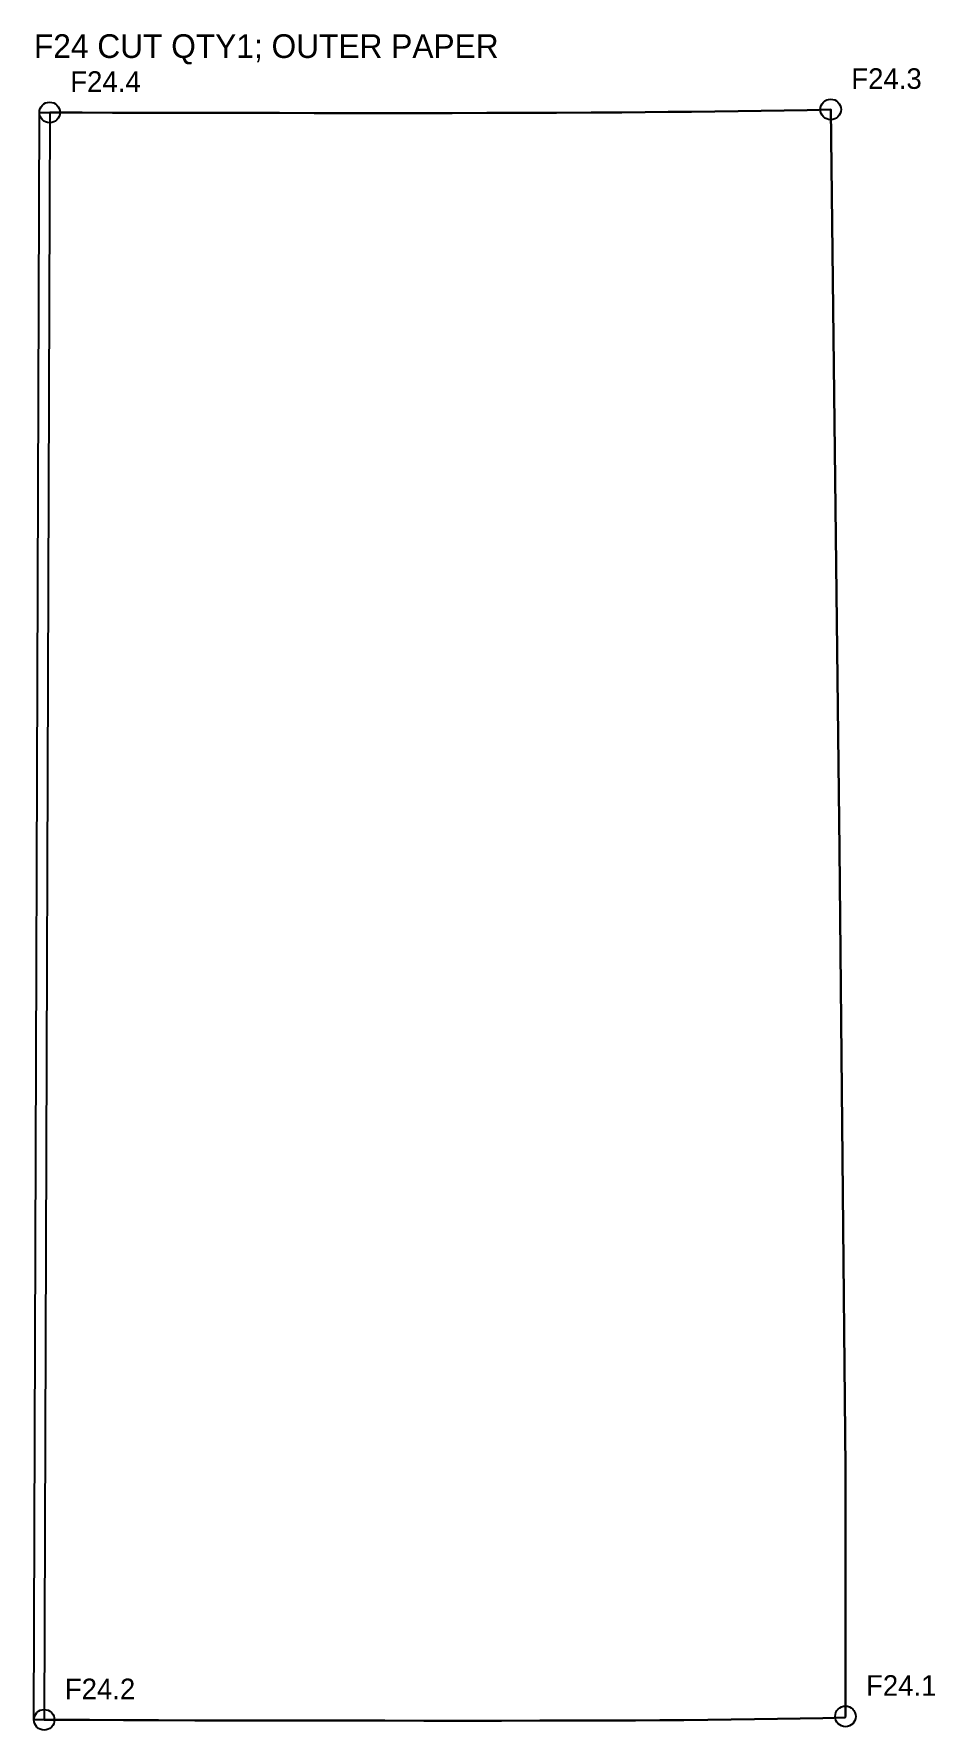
# Model space of a CAD drawing. Header units: millimetres. Extents: x 5 to 92, y 4 to 169.
import ezdxf

# ---------------------------------------------------------------- set-up
doc = ezdxf.new("R2010")
doc.units = ezdxf.units.MM
for name, color, linetype in [('CUT', 7, 'Continuous'), ('LABEL', 3, 'Continuous'), ('REFERENCE', 5, 'Continuous')]:
    doc.layers.add(name, color=color, linetype=linetype)

msp = doc.modelspace()

# ---------------------------------------------------------------- linework, layer by layer
at = {"layer": 'CUT'}
msp.add_lwpolyline([(6.53, 161.09), (8.11, 161.08), (9.68, 161.08), (12.64, 161.07), (15.59, 161.06), (18.73, 161.06), (22.08, 161.05), (25.45, 161.04), (28.84, 161.04), (32.21, 161.03), (35.57, 161.03), (38.92, 161.03), (42.26, 161.03), (45.61, 161.03), (48.98, 161.04), (52.36, 161.05), (55.74, 161.06), (59.11, 161.08), (62.09, 161.1), (64.34, 161.12), (66.58, 161.14), (68.84, 161.16), (71.1, 161.19), (73.36, 161.22), (75.6, 161.25), (77.84, 161.29), (80.09, 161.33), (82.36, 161.38), (83.21, 89.6), (83.79, 29.56), (83.79, 5.42), (83.78, 5.37), (83.77, 5.33), (83.76, 5.3), (81.58, 5.25), (79.38, 5.21), (77.18, 5.18), (74.95, 5.15), (72.7, 5.12), (70.42, 5.1), (68.11, 5.07), (65.77, 5.06), (63.41, 5.04), (61.02, 5.03), (57.8, 5.02), (54.12, 5.01), (50.39, 5), (46.64, 5), (42.86, 5), (39.08, 5.01), (35.31, 5.01), (31.57, 5.02), (27.86, 5.02), (24.2, 5.03), (20.61, 5.04), (17.1, 5.05), (13.69, 5.07), (10.39, 5.08), (8.16, 5.09), (6, 5.09), (5, 5.1), (5.53, 161.09)], close=True, dxfattribs=at)
at = {"layer": 'REFERENCE'}
msp.add_lwpolyline([(83.76, 5.3), (83.77, 5.33), (83.78, 5.37), (83.79, 5.42), (83.79, 29.56), (83.21, 89.6), (82.36, 161.38), (80.09, 161.33), (77.84, 161.29), (75.6, 161.25), (73.36, 161.22), (71.1, 161.19), (68.84, 161.16), (66.58, 161.14), (64.34, 161.12), (62.09, 161.1), (59.11, 161.08), (55.74, 161.06), (52.36, 161.05), (48.98, 161.04), (45.61, 161.03), (42.26, 161.03), (38.92, 161.03), (35.57, 161.03), (32.21, 161.03), (28.84, 161.04), (25.45, 161.04), (22.08, 161.05), (18.73, 161.06), (15.59, 161.06), (12.64, 161.07), (9.68, 161.08), (8.11, 161.08), (6.53, 161.09), (6, 5.09), (8.16, 5.09), (10.39, 5.08), (13.69, 5.07), (17.1, 5.05), (20.61, 5.04), (24.2, 5.03), (27.86, 5.02), (31.57, 5.02), (35.31, 5.01), (39.08, 5.01), (42.86, 5), (46.64, 5), (50.39, 5), (54.12, 5.01), (57.8, 5.02), (61.02, 5.03), (63.41, 5.04), (65.77, 5.06), (68.11, 5.07), (70.42, 5.1), (72.7, 5.12), (74.95, 5.15), (77.18, 5.18), (79.38, 5.21), (81.58, 5.25)], close=True, dxfattribs=at)
for centre in [(6.53, 161.09), (82.36, 161.38), (6, 5.09), (83.79, 5.42)]:
    msp.add_circle(centre, 1, dxfattribs=at)

# ---------------------------------------------------------------- texts
at = {"layer": 'LABEL'}
msp.add_text('F24 CUT QTY1; OUTER PAPER', height=2.3, dxfattribs=at).set_placement((5, 166.38))
at = {"layer": 'REFERENCE'}
for s, p in [('F24.4', (8.53, 163.09)), ('F24.3', (84.36, 163.38)), ('F24.2', (8, 7.09)), ('F24.1', (85.79, 7.42))]:
    msp.add_text(s, height=2, dxfattribs=at).set_placement(p)

doc.saveas('drawing.dxf')
